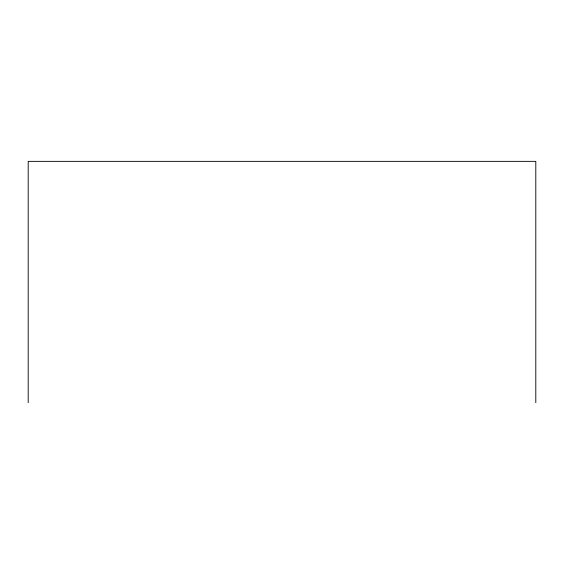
<?xml version="1.0" encoding="UTF-8"?>
<svg xmlns="http://www.w3.org/2000/svg" width="564" height="564" viewBox="0 0 564 564"><rect width="100%" height="100%" fill="white"/><g stroke="black" fill="none" stroke-linecap="round" stroke-linejoin="round"><path stroke-width="0.85" d="M535.8 402.64L535.8 161.36L28.2 161.36L28.2 402.64"/></g></svg>
